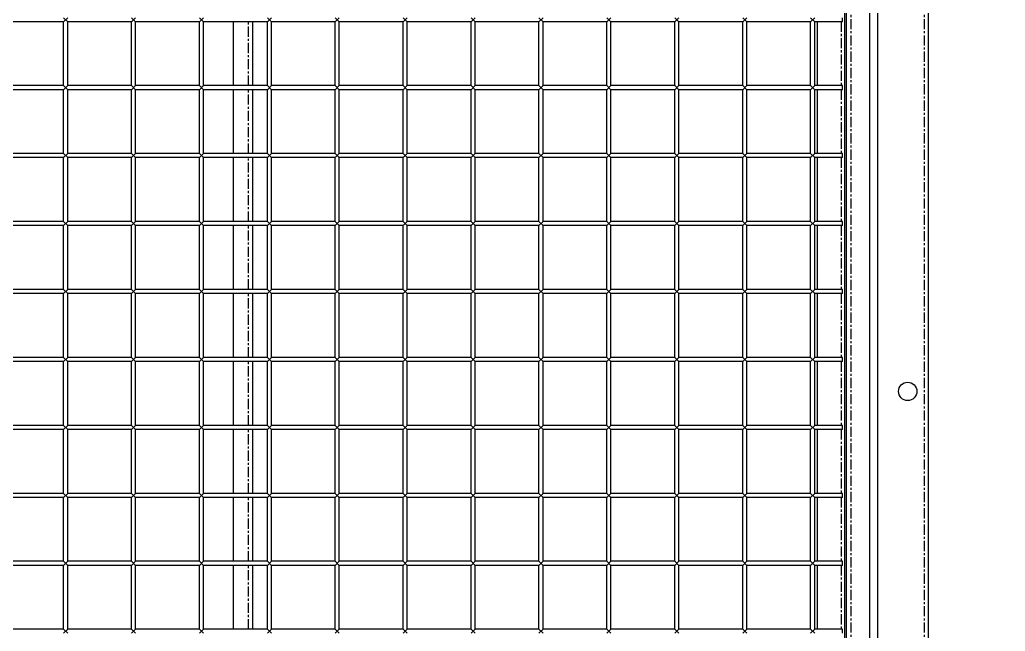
# Model space of a CAD drawing. Header units: millimetres. Extents: x -198529 to 244266, y -64 to 158464.
# Drawn here: x -144187 to -143461, y 109934 to 110384 of the extents above; entities that cross this region are included whole.
import ezdxf

# ---------------------------------------------------------------- set-up
doc = ezdxf.new("R2010")
doc.units = ezdxf.units.MM
doc.linetypes.add('CENTER', pattern=[12, 7.5, -1.5, 1.5, -1.5])
doc.layers.add('0-DCC', color=30, linetype='Continuous')
doc.layers.add('K-CEIL-DCC-RACK', color=10, linetype='Continuous')

# ---------------------------------------------------------------- blocks, each defined once
blk = doc.blocks.new('DCC2850x2600(左)')
at = {"color": 0, "linetype": 'Continuous'}
for p, q in [((50640, -74478.48), (50640, -71878.48)), ((50700, -71878.48), (50700, -74478.48)), ((50638.5, -71930.88), (50638.5, -74426.08)), ((50063.5, -73653.48), (50066.5, -73656.48)), ((50063.5, -73656.48), (50066.5, -73653.48)), ((50113.5, -73653.48), (50116.5, -73656.48)), ((50113.5, -73656.48), (50116.5, -73653.48)), ((50163.5, -73653.48), (50166.5, -73656.48)), ((50163.5, -73656.48), (50166.5, -73653.48)), ((50213.5, -73653.48), (50216.5, -73656.48)), ((50213.5, -73656.48), (50216.5, -73653.48)), ((50263.5, -73653.48), (50266.5, -73656.48)), ((50263.5, -73656.48), (50266.5, -73653.48)), ((50313.5, -73653.48), (50316.5, -73656.48)), ((50313.5, -73656.48), (50316.5, -73653.48)), ((50363.5, -73653.48), (50366.5, -73656.48)), ((50363.5, -73656.48), (50366.5, -73653.48)), ((50413.5, -73653.48), (50416.5, -73656.48)), ((50413.5, -73656.48), (50416.5, -73653.48)), ((50463.5, -73653.48), (50466.5, -73656.48)), ((50463.5, -73656.48), (50466.5, -73653.48)), ((50513.5, -73653.48), (50516.5, -73656.48)), ((50513.5, -73656.48), (50516.5, -73653.48)), ((50563.5, -73653.48), (50566.5, -73656.48)), ((50563.5, -73656.48), (50566.5, -73653.48)), ((50613.5, -73653.48), (50616.5, -73656.48)), ((50613.5, -73656.48), (50616.5, -73653.48)), ((50637, -73656.48), (50637, -73653.48)), ((50063.5, -73656.48), (50016.5, -73656.48)), ((50063.5, -73703.48), (50063.5, -73656.48)), ((50113.5, -73656.48), (50066.5, -73656.48)), ((50066.5, -73703.48), (50066.5, -73656.48)), ((50113.5, -73703.48), (50113.5, -73656.48)), ((50163.5, -73656.48), (50116.5, -73656.48)), ((50116.5, -73703.48), (50116.5, -73656.48)), ((50163.5, -73703.48), (50163.5, -73656.48)), ((50213.5, -73656.48), (50166.5, -73656.48)), ((50166.5, -73703.48), (50166.5, -73656.48)), ((50188.5, -73703.48), (50188.5, -73656.48)), ((50202.5, -73656.48), (50202.5, -73703.48)), ((50213.5, -73703.48), (50213.5, -73656.48)), ((50263.5, -73656.48), (50216.5, -73656.48)), ((50216.5, -73703.48), (50216.5, -73656.48)), ((50263.5, -73703.48), (50263.5, -73656.48)), ((50313.5, -73656.48), (50266.5, -73656.48)), ((50266.5, -73703.48), (50266.5, -73656.48)), ((50313.5, -73703.48), (50313.5, -73656.48)), ((50363.5, -73656.48), (50316.5, -73656.48)), ((50316.5, -73703.48), (50316.5, -73656.48)), ((50363.5, -73703.48), (50363.5, -73656.48)), ((50413.5, -73656.48), (50366.5, -73656.48)), ((50366.5, -73703.48), (50366.5, -73656.48)), ((50413.5, -73703.48), (50413.5, -73656.48)), ((50463.5, -73656.48), (50416.5, -73656.48)), ((50416.5, -73703.48), (50416.5, -73656.48)), ((50463.5, -73703.48), (50463.5, -73656.48)), ((50513.5, -73656.48), (50466.5, -73656.48)), ((50466.5, -73703.48), (50466.5, -73656.48)), ((50513.5, -73703.48), (50513.5, -73656.48)), ((50563.5, -73656.48), (50516.5, -73656.48)), ((50516.5, -73703.48), (50516.5, -73656.48)), ((50563.5, -73703.48), (50563.5, -73656.48)), ((50566.5, -73703.48), (50566.5, -73656.48)), ((50613.5, -73656.48), (50566.5, -73656.48)), ((50613.5, -73703.48), (50613.5, -73656.48)), ((50637, -73656.48), (50616.5, -73656.48)), ((50616.5, -73703.48), (50616.5, -73656.48)), ((50618.5, -73703.48), (50618.5, -73656.48)), ((50063.5, -73703.48), (50016.5, -73703.48)), ((50063.5, -73703.48), (50066.5, -73706.48)), ((50063.5, -73706.48), (50066.5, -73703.48)), ((50113.5, -73703.48), (50066.5, -73703.48)), ((50113.5, -73703.48), (50116.5, -73706.48)), ((50113.5, -73706.48), (50116.5, -73703.48)), ((50163.5, -73703.48), (50116.5, -73703.48)), ((50163.5, -73703.48), (50166.5, -73706.48)), ((50163.5, -73706.48), (50166.5, -73703.48)), ((50213.5, -73703.48), (50166.5, -73703.48)), ((50213.5, -73703.48), (50216.5, -73706.48)), ((50213.5, -73706.48), (50216.5, -73703.48)), ((50263.5, -73703.48), (50216.5, -73703.48)), ((50263.5, -73703.48), (50266.5, -73706.48)), ((50263.5, -73706.48), (50266.5, -73703.48)), ((50313.5, -73703.48), (50266.5, -73703.48)), ((50313.5, -73703.48), (50316.5, -73706.48)), ((50313.5, -73706.48), (50316.5, -73703.48)), ((50363.5, -73703.48), (50316.5, -73703.48)), ((50363.5, -73703.48), (50366.5, -73706.48)), ((50363.5, -73706.48), (50366.5, -73703.48)), ((50413.5, -73703.48), (50366.5, -73703.48)), ((50413.5, -73703.48), (50416.5, -73706.48)), ((50413.5, -73706.48), (50416.5, -73703.48)), ((50463.5, -73703.48), (50416.5, -73703.48)), ((50463.5, -73703.48), (50466.5, -73706.48)), ((50463.5, -73706.48), (50466.5, -73703.48)), ((50513.5, -73703.48), (50466.5, -73703.48)), ((50513.5, -73703.48), (50516.5, -73706.48)), ((50513.5, -73706.48), (50516.5, -73703.48)), ((50563.5, -73703.48), (50516.5, -73703.48)), ((50563.5, -73703.48), (50566.5, -73706.48)), ((50563.5, -73706.48), (50566.5, -73703.48)), ((50613.5, -73703.48), (50566.5, -73703.48)), ((50613.5, -73703.48), (50616.5, -73706.48)), ((50613.5, -73706.48), (50616.5, -73703.48)), ((50637, -73703.48), (50616.5, -73703.48)), ((50637, -73706.48), (50637, -73703.48)), ((50063.5, -73706.48), (50016.5, -73706.48)), ((50063.5, -73753.48), (50063.5, -73706.48)), ((50113.5, -73706.48), (50066.5, -73706.48)), ((50066.5, -73753.48), (50066.5, -73706.48)), ((50113.5, -73753.48), (50113.5, -73706.48)), ((50163.5, -73706.48), (50116.5, -73706.48)), ((50116.5, -73753.48), (50116.5, -73706.48)), ((50163.5, -73753.48), (50163.5, -73706.48)), ((50213.5, -73706.48), (50166.5, -73706.48)), ((50166.5, -73753.48), (50166.5, -73706.48)), ((50188.5, -73753.48), (50188.5, -73706.48)), ((50202.5, -73706.48), (50202.5, -73753.48)), ((50213.5, -73753.48), (50213.5, -73706.48)), ((50263.5, -73706.48), (50216.5, -73706.48)), ((50216.5, -73753.48), (50216.5, -73706.48)), ((50263.5, -73753.48), (50263.5, -73706.48)), ((50313.5, -73706.48), (50266.5, -73706.48)), ((50266.5, -73753.48), (50266.5, -73706.48)), ((50313.5, -73753.48), (50313.5, -73706.48)), ((50363.5, -73706.48), (50316.5, -73706.48)), ((50316.5, -73753.48), (50316.5, -73706.48)), ((50363.5, -73753.48), (50363.5, -73706.48)), ((50413.5, -73706.48), (50366.5, -73706.48)), ((50366.5, -73753.48), (50366.5, -73706.48)), ((50413.5, -73753.48), (50413.5, -73706.48)), ((50463.5, -73706.48), (50416.5, -73706.48)), ((50416.5, -73753.48), (50416.5, -73706.48)), ((50463.5, -73753.48), (50463.5, -73706.48)), ((50513.5, -73706.48), (50466.5, -73706.48)), ((50466.5, -73753.48), (50466.5, -73706.48)), ((50513.5, -73753.48), (50513.5, -73706.48)), ((50563.5, -73706.48), (50516.5, -73706.48)), ((50516.5, -73753.48), (50516.5, -73706.48)), ((50563.5, -73753.48), (50563.5, -73706.48)), ((50566.5, -73753.48), (50566.5, -73706.48)), ((50613.5, -73706.48), (50566.5, -73706.48)), ((50613.5, -73753.48), (50613.5, -73706.48)), ((50637, -73706.48), (50616.5, -73706.48)), ((50616.5, -73753.48), (50616.5, -73706.48)), ((50618.5, -73753.48), (50618.5, -73706.48)), ((50063.5, -73753.48), (50016.5, -73753.48)), ((50063.5, -73756.48), (50016.5, -73756.48)), ((50063.5, -73753.48), (50066.5, -73756.48)), ((50063.5, -73756.48), (50066.5, -73753.48)), ((50063.5, -73803.48), (50063.5, -73756.48)), ((50113.5, -73753.48), (50066.5, -73753.48)), ((50113.5, -73756.48), (50066.5, -73756.48)), ((50066.5, -73803.48), (50066.5, -73756.48)), ((50113.5, -73753.48), (50116.5, -73756.48)), ((50113.5, -73756.48), (50116.5, -73753.48)), ((50113.5, -73803.48), (50113.5, -73756.48)), ((50163.5, -73753.48), (50116.5, -73753.48)), ((50163.5, -73756.48), (50116.5, -73756.48)), ((50116.5, -73803.48), (50116.5, -73756.48)), ((50163.5, -73753.48), (50166.5, -73756.48)), ((50163.5, -73756.48), (50166.5, -73753.48)), ((50163.5, -73803.48), (50163.5, -73756.48)), ((50213.5, -73753.48), (50166.5, -73753.48)), ((50213.5, -73756.48), (50166.5, -73756.48)), ((50166.5, -73803.48), (50166.5, -73756.48)), ((50188.5, -73803.48), (50188.5, -73756.48)), ((50202.5, -73756.48), (50202.5, -73803.48)), ((50213.5, -73753.48), (50216.5, -73756.48)), ((50213.5, -73756.48), (50216.5, -73753.48)), ((50213.5, -73803.48), (50213.5, -73756.48)), ((50263.5, -73753.48), (50216.5, -73753.48)), ((50263.5, -73756.48), (50216.5, -73756.48)), ((50216.5, -73803.48), (50216.5, -73756.48)), ((50263.5, -73753.48), (50266.5, -73756.48)), ((50263.5, -73756.48), (50266.5, -73753.48)), ((50263.5, -73803.48), (50263.5, -73756.48)), ((50313.5, -73753.48), (50266.5, -73753.48)), ((50313.5, -73756.48), (50266.5, -73756.48)), ((50266.5, -73803.48), (50266.5, -73756.48)), ((50313.5, -73753.48), (50316.5, -73756.48)), ((50313.5, -73756.48), (50316.5, -73753.48)), ((50313.5, -73803.48), (50313.5, -73756.48)), ((50363.5, -73753.48), (50316.5, -73753.48)), ((50363.5, -73756.48), (50316.5, -73756.48)), ((50316.5, -73803.48), (50316.5, -73756.48)), ((50363.5, -73753.48), (50366.5, -73756.48)), ((50363.5, -73756.48), (50366.5, -73753.48)), ((50363.5, -73803.48), (50363.5, -73756.48)), ((50413.5, -73753.48), (50366.5, -73753.48)), ((50413.5, -73756.48), (50366.5, -73756.48)), ((50366.5, -73803.48), (50366.5, -73756.48)), ((50413.5, -73753.48), (50416.5, -73756.48)), ((50413.5, -73756.48), (50416.5, -73753.48)), ((50413.5, -73803.48), (50413.5, -73756.48)), ((50463.5, -73753.48), (50416.5, -73753.48)), ((50463.5, -73756.48), (50416.5, -73756.48)), ((50416.5, -73803.48), (50416.5, -73756.48)), ((50463.5, -73753.48), (50466.5, -73756.48)), ((50463.5, -73756.48), (50466.5, -73753.48)), ((50463.5, -73803.48), (50463.5, -73756.48)), ((50513.5, -73753.48), (50466.5, -73753.48)), ((50513.5, -73756.48), (50466.5, -73756.48)), ((50466.5, -73803.48), (50466.5, -73756.48)), ((50513.5, -73753.48), (50516.5, -73756.48)), ((50513.5, -73756.48), (50516.5, -73753.48)), ((50513.5, -73803.48), (50513.5, -73756.48)), ((50563.5, -73753.48), (50516.5, -73753.48)), ((50563.5, -73756.48), (50516.5, -73756.48)), ((50516.5, -73803.48), (50516.5, -73756.48)), ((50563.5, -73753.48), (50566.5, -73756.48)), ((50563.5, -73756.48), (50566.5, -73753.48)), ((50563.5, -73803.48), (50563.5, -73756.48)), ((50613.5, -73753.48), (50566.5, -73753.48)), ((50566.5, -73803.48), (50566.5, -73756.48)), ((50613.5, -73756.48), (50566.5, -73756.48)), ((50613.5, -73753.48), (50616.5, -73756.48)), ((50613.5, -73756.48), (50616.5, -73753.48)), ((50613.5, -73803.48), (50613.5, -73756.48)), ((50637, -73753.48), (50616.5, -73753.48)), ((50637, -73756.48), (50616.5, -73756.48)), ((50616.5, -73803.48), (50616.5, -73756.48)), ((50618.5, -73803.48), (50618.5, -73756.48)), ((50637, -73756.48), (50637, -73753.48)), ((50063.5, -73803.48), (50016.5, -73803.48)), ((50063.5, -73806.48), (50016.5, -73806.48)), ((50063.5, -73803.48), (50066.5, -73806.48)), ((50063.5, -73806.48), (50066.5, -73803.48)), ((50063.5, -73853.48), (50063.5, -73806.48)), ((50113.5, -73803.48), (50066.5, -73803.48)), ((50113.5, -73806.48), (50066.5, -73806.48)), ((50066.5, -73853.48), (50066.5, -73806.48)), ((50113.5, -73803.48), (50116.5, -73806.48)), ((50113.5, -73806.48), (50116.5, -73803.48)), ((50113.5, -73853.48), (50113.5, -73806.48)), ((50163.5, -73803.48), (50116.5, -73803.48)), ((50163.5, -73806.48), (50116.5, -73806.48)), ((50116.5, -73853.48), (50116.5, -73806.48)), ((50163.5, -73803.48), (50166.5, -73806.48)), ((50163.5, -73806.48), (50166.5, -73803.48)), ((50163.5, -73853.48), (50163.5, -73806.48)), ((50213.5, -73803.48), (50166.5, -73803.48)), ((50213.5, -73806.48), (50166.5, -73806.48)), ((50166.5, -73853.48), (50166.5, -73806.48)), ((50188.5, -73853.48), (50188.5, -73806.48)), ((50202.5, -73806.48), (50202.5, -73853.48)), ((50213.5, -73803.48), (50216.5, -73806.48)), ((50213.5, -73806.48), (50216.5, -73803.48)), ((50213.5, -73853.48), (50213.5, -73806.48)), ((50263.5, -73803.48), (50216.5, -73803.48)), ((50263.5, -73806.48), (50216.5, -73806.48)), ((50216.5, -73853.48), (50216.5, -73806.48)), ((50263.5, -73803.48), (50266.5, -73806.48)), ((50263.5, -73806.48), (50266.5, -73803.48)), ((50263.5, -73853.48), (50263.5, -73806.48)), ((50313.5, -73803.48), (50266.5, -73803.48)), ((50313.5, -73806.48), (50266.5, -73806.48)), ((50266.5, -73853.48), (50266.5, -73806.48)), ((50313.5, -73803.48), (50316.5, -73806.48)), ((50313.5, -73806.48), (50316.5, -73803.48)), ((50313.5, -73853.48), (50313.5, -73806.48)), ((50363.5, -73803.48), (50316.5, -73803.48)), ((50363.5, -73806.48), (50316.5, -73806.48)), ((50316.5, -73853.48), (50316.5, -73806.48)), ((50363.5, -73803.48), (50366.5, -73806.48)), ((50363.5, -73806.48), (50366.5, -73803.48)), ((50363.5, -73853.48), (50363.5, -73806.48)), ((50413.5, -73803.48), (50366.5, -73803.48)), ((50413.5, -73806.48), (50366.5, -73806.48)), ((50366.5, -73853.48), (50366.5, -73806.48)), ((50413.5, -73803.48), (50416.5, -73806.48)), ((50413.5, -73806.48), (50416.5, -73803.48)), ((50413.5, -73853.48), (50413.5, -73806.48)), ((50463.5, -73803.48), (50416.5, -73803.48)), ((50463.5, -73806.48), (50416.5, -73806.48)), ((50416.5, -73853.48), (50416.5, -73806.48)), ((50463.5, -73803.48), (50466.5, -73806.48)), ((50463.5, -73806.48), (50466.5, -73803.48)), ((50463.5, -73853.48), (50463.5, -73806.48)), ((50513.5, -73803.48), (50466.5, -73803.48)), ((50513.5, -73806.48), (50466.5, -73806.48)), ((50466.5, -73853.48), (50466.5, -73806.48)), ((50513.5, -73803.48), (50516.5, -73806.48)), ((50513.5, -73806.48), (50516.5, -73803.48)), ((50513.5, -73853.48), (50513.5, -73806.48)), ((50563.5, -73803.48), (50516.5, -73803.48)), ((50563.5, -73806.48), (50516.5, -73806.48)), ((50516.5, -73853.48), (50516.5, -73806.48)), ((50563.5, -73803.48), (50566.5, -73806.48)), ((50563.5, -73806.48), (50566.5, -73803.48)), ((50563.5, -73853.48), (50563.5, -73806.48)), ((50613.5, -73803.48), (50566.5, -73803.48)), ((50566.5, -73853.48), (50566.5, -73806.48)), ((50613.5, -73806.48), (50566.5, -73806.48)), ((50613.5, -73803.48), (50616.5, -73806.48)), ((50613.5, -73806.48), (50616.5, -73803.48)), ((50613.5, -73853.48), (50613.5, -73806.48)), ((50637, -73803.48), (50616.5, -73803.48)), ((50637, -73806.48), (50616.5, -73806.48)), ((50616.5, -73853.48), (50616.5, -73806.48)), ((50618.5, -73853.48), (50618.5, -73806.48)), ((50637, -73806.48), (50637, -73803.48)), ((50063.5, -73853.48), (50016.5, -73853.48)), ((50063.5, -73856.48), (50016.5, -73856.48)), ((50063.5, -73853.48), (50066.5, -73856.48)), ((50063.5, -73856.48), (50066.5, -73853.48)), ((50063.5, -73903.48), (50063.5, -73856.48)), ((50113.5, -73853.48), (50066.5, -73853.48)), ((50113.5, -73856.48), (50066.5, -73856.48)), ((50066.5, -73903.48), (50066.5, -73856.48)), ((50113.5, -73853.48), (50116.5, -73856.48)), ((50113.5, -73856.48), (50116.5, -73853.48)), ((50113.5, -73903.48), (50113.5, -73856.48)), ((50163.5, -73853.48), (50116.5, -73853.48)), ((50163.5, -73856.48), (50116.5, -73856.48)), ((50116.5, -73903.48), (50116.5, -73856.48)), ((50163.5, -73853.48), (50166.5, -73856.48)), ((50163.5, -73856.48), (50166.5, -73853.48)), ((50163.5, -73903.48), (50163.5, -73856.48)), ((50213.5, -73853.48), (50166.5, -73853.48)), ((50213.5, -73856.48), (50166.5, -73856.48)), ((50166.5, -73903.48), (50166.5, -73856.48)), ((50188.5, -73903.48), (50188.5, -73856.48)), ((50202.5, -73856.48), (50202.5, -73903.48)), ((50213.5, -73853.48), (50216.5, -73856.48)), ((50213.5, -73856.48), (50216.5, -73853.48)), ((50213.5, -73903.48), (50213.5, -73856.48)), ((50263.5, -73853.48), (50216.5, -73853.48)), ((50263.5, -73856.48), (50216.5, -73856.48)), ((50216.5, -73903.48), (50216.5, -73856.48)), ((50263.5, -73853.48), (50266.5, -73856.48)), ((50263.5, -73856.48), (50266.5, -73853.48)), ((50263.5, -73903.48), (50263.5, -73856.48)), ((50313.5, -73853.48), (50266.5, -73853.48)), ((50313.5, -73856.48), (50266.5, -73856.48)), ((50266.5, -73903.48), (50266.5, -73856.48)), ((50313.5, -73853.48), (50316.5, -73856.48)), ((50313.5, -73856.48), (50316.5, -73853.48)), ((50313.5, -73903.48), (50313.5, -73856.48)), ((50363.5, -73853.48), (50316.5, -73853.48)), ((50363.5, -73856.48), (50316.5, -73856.48)), ((50316.5, -73903.48), (50316.5, -73856.48)), ((50363.5, -73853.48), (50366.5, -73856.48)), ((50363.5, -73856.48), (50366.5, -73853.48)), ((50363.5, -73903.48), (50363.5, -73856.48)), ((50413.5, -73853.48), (50366.5, -73853.48)), ((50413.5, -73856.48), (50366.5, -73856.48)), ((50366.5, -73903.48), (50366.5, -73856.48)), ((50413.5, -73853.48), (50416.5, -73856.48)), ((50413.5, -73856.48), (50416.5, -73853.48)), ((50413.5, -73903.48), (50413.5, -73856.48)), ((50463.5, -73853.48), (50416.5, -73853.48)), ((50463.5, -73856.48), (50416.5, -73856.48)), ((50416.5, -73903.48), (50416.5, -73856.48)), ((50463.5, -73853.48), (50466.5, -73856.48)), ((50463.5, -73856.48), (50466.5, -73853.48)), ((50463.5, -73903.48), (50463.5, -73856.48)), ((50513.5, -73853.48), (50466.5, -73853.48)), ((50513.5, -73856.48), (50466.5, -73856.48)), ((50466.5, -73903.48), (50466.5, -73856.48)), ((50513.5, -73853.48), (50516.5, -73856.48)), ((50513.5, -73856.48), (50516.5, -73853.48)), ((50513.5, -73903.48), (50513.5, -73856.48)), ((50563.5, -73853.48), (50516.5, -73853.48)), ((50563.5, -73856.48), (50516.5, -73856.48)), ((50516.5, -73903.48), (50516.5, -73856.48)), ((50563.5, -73853.48), (50566.5, -73856.48)), ((50563.5, -73856.48), (50566.5, -73853.48)), ((50563.5, -73903.48), (50563.5, -73856.48)), ((50613.5, -73853.48), (50566.5, -73853.48)), ((50566.5, -73903.48), (50566.5, -73856.48)), ((50613.5, -73856.48), (50566.5, -73856.48)), ((50613.5, -73853.48), (50616.5, -73856.48)), ((50613.5, -73856.48), (50616.5, -73853.48)), ((50613.5, -73903.48), (50613.5, -73856.48)), ((50637, -73853.48), (50616.5, -73853.48)), ((50637, -73856.48), (50616.5, -73856.48)), ((50616.5, -73903.48), (50616.5, -73856.48)), ((50618.5, -73903.48), (50618.5, -73856.48)), ((50637, -73856.48), (50637, -73853.48)), ((50063.5, -73903.48), (50016.5, -73903.48)), ((50063.5, -73906.48), (50016.5, -73906.48)), ((50063.5, -73903.48), (50066.5, -73906.48)), ((50063.5, -73906.48), (50066.5, -73903.48)), ((50063.5, -73953.48), (50063.5, -73906.48)), ((50113.5, -73903.48), (50066.5, -73903.48)), ((50113.5, -73906.48), (50066.5, -73906.48)), ((50066.5, -73953.48), (50066.5, -73906.48)), ((50113.5, -73903.48), (50116.5, -73906.48)), ((50113.5, -73906.48), (50116.5, -73903.48)), ((50113.5, -73953.48), (50113.5, -73906.48)), ((50163.5, -73903.48), (50116.5, -73903.48)), ((50163.5, -73906.48), (50116.5, -73906.48)), ((50116.5, -73953.48), (50116.5, -73906.48)), ((50163.5, -73903.48), (50166.5, -73906.48)), ((50163.5, -73906.48), (50166.5, -73903.48)), ((50163.5, -73953.48), (50163.5, -73906.48)), ((50213.5, -73903.48), (50166.5, -73903.48)), ((50213.5, -73906.48), (50166.5, -73906.48)), ((50166.5, -73953.48), (50166.5, -73906.48)), ((50188.5, -73953.48), (50188.5, -73906.48)), ((50202.5, -73906.48), (50202.5, -73953.48)), ((50213.5, -73903.48), (50216.5, -73906.48)), ((50213.5, -73906.48), (50216.5, -73903.48)), ((50213.5, -73953.48), (50213.5, -73906.48)), ((50263.5, -73903.48), (50216.5, -73903.48)), ((50263.5, -73906.48), (50216.5, -73906.48)), ((50216.5, -73953.48), (50216.5, -73906.48)), ((50263.5, -73903.48), (50266.5, -73906.48)), ((50263.5, -73906.48), (50266.5, -73903.48)), ((50263.5, -73953.48), (50263.5, -73906.48)), ((50313.5, -73903.48), (50266.5, -73903.48)), ((50313.5, -73906.48), (50266.5, -73906.48)), ((50266.5, -73953.48), (50266.5, -73906.48)), ((50313.5, -73903.48), (50316.5, -73906.48)), ((50313.5, -73906.48), (50316.5, -73903.48)), ((50313.5, -73953.48), (50313.5, -73906.48)), ((50363.5, -73903.48), (50316.5, -73903.48)), ((50363.5, -73906.48), (50316.5, -73906.48)), ((50316.5, -73953.48), (50316.5, -73906.48)), ((50363.5, -73903.48), (50366.5, -73906.48)), ((50363.5, -73906.48), (50366.5, -73903.48)), ((50363.5, -73953.48), (50363.5, -73906.48)), ((50413.5, -73903.48), (50366.5, -73903.48)), ((50413.5, -73906.48), (50366.5, -73906.48)), ((50366.5, -73953.48), (50366.5, -73906.48)), ((50413.5, -73903.48), (50416.5, -73906.48)), ((50413.5, -73906.48), (50416.5, -73903.48)), ((50413.5, -73953.48), (50413.5, -73906.48)), ((50463.5, -73903.48), (50416.5, -73903.48)), ((50463.5, -73906.48), (50416.5, -73906.48)), ((50416.5, -73953.48), (50416.5, -73906.48)), ((50463.5, -73903.48), (50466.5, -73906.48)), ((50463.5, -73906.48), (50466.5, -73903.48)), ((50463.5, -73953.48), (50463.5, -73906.48)), ((50513.5, -73903.48), (50466.5, -73903.48)), ((50513.5, -73906.48), (50466.5, -73906.48)), ((50466.5, -73953.48), (50466.5, -73906.48)), ((50513.5, -73903.48), (50516.5, -73906.48)), ((50513.5, -73906.48), (50516.5, -73903.48)), ((50513.5, -73953.48), (50513.5, -73906.48)), ((50563.5, -73903.48), (50516.5, -73903.48)), ((50563.5, -73906.48), (50516.5, -73906.48)), ((50516.5, -73953.48), (50516.5, -73906.48)), ((50563.5, -73903.48), (50566.5, -73906.48)), ((50563.5, -73906.48), (50566.5, -73903.48)), ((50563.5, -73953.48), (50563.5, -73906.48)), ((50613.5, -73903.48), (50566.5, -73903.48)), ((50566.5, -73953.48), (50566.5, -73906.48)), ((50613.5, -73906.48), (50566.5, -73906.48)), ((50613.5, -73903.48), (50616.5, -73906.48)), ((50613.5, -73906.48), (50616.5, -73903.48)), ((50613.5, -73953.48), (50613.5, -73906.48)), ((50637, -73903.48), (50616.5, -73903.48)), ((50637, -73906.48), (50616.5, -73906.48)), ((50616.5, -73953.48), (50616.5, -73906.48)), ((50618.5, -73953.48), (50618.5, -73906.48)), ((50637, -73906.48), (50637, -73903.48)), ((50063.5, -73953.48), (50016.5, -73953.48)), ((50063.5, -73956.48), (50016.5, -73956.48)), ((50063.5, -73953.48), (50066.5, -73956.48)), ((50063.5, -73956.48), (50066.5, -73953.48)), ((50063.5, -74003.48), (50063.5, -73956.48)), ((50113.5, -73953.48), (50066.5, -73953.48)), ((50113.5, -73956.48), (50066.5, -73956.48)), ((50066.5, -74003.48), (50066.5, -73956.48)), ((50113.5, -73953.48), (50116.5, -73956.48)), ((50113.5, -73956.48), (50116.5, -73953.48)), ((50113.5, -74003.48), (50113.5, -73956.48)), ((50163.5, -73953.48), (50116.5, -73953.48)), ((50163.5, -73956.48), (50116.5, -73956.48)), ((50116.5, -74003.48), (50116.5, -73956.48)), ((50163.5, -73953.48), (50166.5, -73956.48)), ((50163.5, -73956.48), (50166.5, -73953.48)), ((50163.5, -74003.48), (50163.5, -73956.48)), ((50213.5, -73953.48), (50166.5, -73953.48)), ((50213.5, -73956.48), (50166.5, -73956.48)), ((50166.5, -74003.48), (50166.5, -73956.48)), ((50188.5, -74003.48), (50188.5, -73956.48)), ((50202.5, -73956.48), (50202.5, -74003.48)), ((50213.5, -73953.48), (50216.5, -73956.48)), ((50213.5, -73956.48), (50216.5, -73953.48)), ((50213.5, -74003.48), (50213.5, -73956.48)), ((50263.5, -73953.48), (50216.5, -73953.48)), ((50263.5, -73956.48), (50216.5, -73956.48)), ((50216.5, -74003.48), (50216.5, -73956.48)), ((50263.5, -73953.48), (50266.5, -73956.48)), ((50263.5, -73956.48), (50266.5, -73953.48)), ((50263.5, -74003.48), (50263.5, -73956.48)), ((50313.5, -73953.48), (50266.5, -73953.48)), ((50313.5, -73956.48), (50266.5, -73956.48)), ((50266.5, -74003.48), (50266.5, -73956.48)), ((50313.5, -73953.48), (50316.5, -73956.48)), ((50313.5, -73956.48), (50316.5, -73953.48)), ((50313.5, -74003.48), (50313.5, -73956.48)), ((50363.5, -73953.48), (50316.5, -73953.48)), ((50363.5, -73956.48), (50316.5, -73956.48)), ((50316.5, -74003.48), (50316.5, -73956.48)), ((50363.5, -73953.48), (50366.5, -73956.48)), ((50363.5, -73956.48), (50366.5, -73953.48)), ((50363.5, -74003.48), (50363.5, -73956.48)), ((50413.5, -73953.48), (50366.5, -73953.48)), ((50413.5, -73956.48), (50366.5, -73956.48)), ((50366.5, -74003.48), (50366.5, -73956.48)), ((50413.5, -73953.48), (50416.5, -73956.48)), ((50413.5, -73956.48), (50416.5, -73953.48)), ((50413.5, -74003.48), (50413.5, -73956.48)), ((50463.5, -73953.48), (50416.5, -73953.48)), ((50463.5, -73956.48), (50416.5, -73956.48)), ((50416.5, -74003.48), (50416.5, -73956.48)), ((50463.5, -73953.48), (50466.5, -73956.48)), ((50463.5, -73956.48), (50466.5, -73953.48)), ((50463.5, -74003.48), (50463.5, -73956.48)), ((50513.5, -73953.48), (50466.5, -73953.48)), ((50513.5, -73956.48), (50466.5, -73956.48)), ((50466.5, -74003.48), (50466.5, -73956.48)), ((50513.5, -73953.48), (50516.5, -73956.48)), ((50513.5, -73956.48), (50516.5, -73953.48)), ((50513.5, -74003.48), (50513.5, -73956.48)), ((50563.5, -73953.48), (50516.5, -73953.48)), ((50563.5, -73956.48), (50516.5, -73956.48)), ((50516.5, -74003.48), (50516.5, -73956.48)), ((50563.5, -73953.48), (50566.5, -73956.48)), ((50563.5, -73956.48), (50566.5, -73953.48)), ((50563.5, -74003.48), (50563.5, -73956.48)), ((50613.5, -73953.48), (50566.5, -73953.48)), ((50566.5, -74003.48), (50566.5, -73956.48)), ((50613.5, -73956.48), (50566.5, -73956.48)), ((50613.5, -73953.48), (50616.5, -73956.48)), ((50613.5, -73956.48), (50616.5, -73953.48)), ((50613.5, -74003.48), (50613.5, -73956.48)), ((50637, -73953.48), (50616.5, -73953.48)), ((50637, -73956.48), (50616.5, -73956.48)), ((50616.5, -74003.48), (50616.5, -73956.48)), ((50618.5, -74003.48), (50618.5, -73956.48)), ((50637, -73956.48), (50637, -73953.48)), ((50063.5, -74003.48), (50016.5, -74003.48)), ((50063.5, -74006.48), (50016.5, -74006.48)), ((50063.5, -74003.48), (50066.5, -74006.48)), ((50063.5, -74006.48), (50066.5, -74003.48)), ((50063.5, -74053.48), (50063.5, -74006.48)), ((50113.5, -74003.48), (50066.5, -74003.48)), ((50113.5, -74006.48), (50066.5, -74006.48)), ((50066.5, -74053.48), (50066.5, -74006.48)), ((50113.5, -74003.48), (50116.5, -74006.48)), ((50113.5, -74006.48), (50116.5, -74003.48)), ((50113.5, -74053.48), (50113.5, -74006.48)), ((50163.5, -74003.48), (50116.5, -74003.48)), ((50163.5, -74006.48), (50116.5, -74006.48)), ((50116.5, -74053.48), (50116.5, -74006.48)), ((50163.5, -74003.48), (50166.5, -74006.48)), ((50163.5, -74006.48), (50166.5, -74003.48)), ((50163.5, -74053.48), (50163.5, -74006.48)), ((50213.5, -74003.48), (50166.5, -74003.48)), ((50213.5, -74006.48), (50166.5, -74006.48)), ((50166.5, -74053.48), (50166.5, -74006.48)), ((50188.5, -74053.48), (50188.5, -74006.48)), ((50202.5, -74006.48), (50202.5, -74053.48)), ((50213.5, -74003.48), (50216.5, -74006.48)), ((50213.5, -74006.48), (50216.5, -74003.48)), ((50213.5, -74053.48), (50213.5, -74006.48)), ((50263.5, -74003.48), (50216.5, -74003.48)), ((50263.5, -74006.48), (50216.5, -74006.48)), ((50216.5, -74053.48), (50216.5, -74006.48)), ((50263.5, -74003.48), (50266.5, -74006.48)), ((50263.5, -74006.48), (50266.5, -74003.48)), ((50263.5, -74053.48), (50263.5, -74006.48)), ((50313.5, -74003.48), (50266.5, -74003.48)), ((50313.5, -74006.48), (50266.5, -74006.48)), ((50266.5, -74053.48), (50266.5, -74006.48)), ((50313.5, -74003.48), (50316.5, -74006.48)), ((50313.5, -74006.48), (50316.5, -74003.48)), ((50313.5, -74053.48), (50313.5, -74006.48)), ((50363.5, -74003.48), (50316.5, -74003.48)), ((50363.5, -74006.48), (50316.5, -74006.48)), ((50316.5, -74053.48), (50316.5, -74006.48)), ((50363.5, -74003.48), (50366.5, -74006.48)), ((50363.5, -74006.48), (50366.5, -74003.48)), ((50363.5, -74053.48), (50363.5, -74006.48)), ((50413.5, -74003.48), (50366.5, -74003.48)), ((50413.5, -74006.48), (50366.5, -74006.48)), ((50366.5, -74053.48), (50366.5, -74006.48)), ((50413.5, -74003.48), (50416.5, -74006.48)), ((50413.5, -74006.48), (50416.5, -74003.48)), ((50413.5, -74053.48), (50413.5, -74006.48)), ((50463.5, -74003.48), (50416.5, -74003.48)), ((50463.5, -74006.48), (50416.5, -74006.48)), ((50416.5, -74053.48), (50416.5, -74006.48)), ((50463.5, -74003.48), (50466.5, -74006.48)), ((50463.5, -74006.48), (50466.5, -74003.48)), ((50463.5, -74053.48), (50463.5, -74006.48)), ((50513.5, -74003.48), (50466.5, -74003.48)), ((50513.5, -74006.48), (50466.5, -74006.48)), ((50466.5, -74053.48), (50466.5, -74006.48)), ((50513.5, -74003.48), (50516.5, -74006.48)), ((50513.5, -74006.48), (50516.5, -74003.48)), ((50513.5, -74053.48), (50513.5, -74006.48)), ((50563.5, -74003.48), (50516.5, -74003.48)), ((50563.5, -74006.48), (50516.5, -74006.48)), ((50516.5, -74053.48), (50516.5, -74006.48)), ((50563.5, -74003.48), (50566.5, -74006.48)), ((50563.5, -74006.48), (50566.5, -74003.48)), ((50563.5, -74053.48), (50563.5, -74006.48)), ((50613.5, -74003.48), (50566.5, -74003.48)), ((50566.5, -74053.48), (50566.5, -74006.48)), ((50613.5, -74006.48), (50566.5, -74006.48)), ((50613.5, -74003.48), (50616.5, -74006.48)), ((50613.5, -74006.48), (50616.5, -74003.48)), ((50613.5, -74053.48), (50613.5, -74006.48)), ((50637, -74003.48), (50616.5, -74003.48)), ((50637, -74006.48), (50616.5, -74006.48)), ((50616.5, -74053.48), (50616.5, -74006.48)), ((50618.5, -74053.48), (50618.5, -74006.48)), ((50637, -74006.48), (50637, -74003.48)), ((50063.5, -74053.48), (50016.5, -74053.48)), ((50063.5, -74053.48), (50066.5, -74056.48)), ((50063.5, -74056.48), (50066.5, -74053.48)), ((50113.5, -74053.48), (50066.5, -74053.48)), ((50113.5, -74053.48), (50116.5, -74056.48)), ((50113.5, -74056.48), (50116.5, -74053.48)), ((50163.5, -74053.48), (50116.5, -74053.48)), ((50163.5, -74053.48), (50166.5, -74056.48)), ((50163.5, -74056.48), (50166.5, -74053.48)), ((50213.5, -74053.48), (50166.5, -74053.48)), ((50213.5, -74053.48), (50216.5, -74056.48)), ((50213.5, -74056.48), (50216.5, -74053.48)), ((50263.5, -74053.48), (50216.5, -74053.48)), ((50263.5, -74053.48), (50266.5, -74056.48)), ((50263.5, -74056.48), (50266.5, -74053.48)), ((50313.5, -74053.48), (50266.5, -74053.48)), ((50313.5, -74053.48), (50316.5, -74056.48)), ((50313.5, -74056.48), (50316.5, -74053.48)), ((50363.5, -74053.48), (50316.5, -74053.48)), ((50363.5, -74053.48), (50366.5, -74056.48)), ((50363.5, -74056.48), (50366.5, -74053.48)), ((50413.5, -74053.48), (50366.5, -74053.48)), ((50413.5, -74053.48), (50416.5, -74056.48)), ((50413.5, -74056.48), (50416.5, -74053.48)), ((50463.5, -74053.48), (50416.5, -74053.48)), ((50463.5, -74053.48), (50466.5, -74056.48)), ((50463.5, -74056.48), (50466.5, -74053.48)), ((50513.5, -74053.48), (50466.5, -74053.48)), ((50513.5, -74053.48), (50516.5, -74056.48)), ((50513.5, -74056.48), (50516.5, -74053.48)), ((50563.5, -74053.48), (50516.5, -74053.48)), ((50563.5, -74053.48), (50566.5, -74056.48)), ((50563.5, -74056.48), (50566.5, -74053.48)), ((50613.5, -74053.48), (50566.5, -74053.48)), ((50613.5, -74053.48), (50616.5, -74056.48)), ((50613.5, -74056.48), (50616.5, -74053.48)), ((50637, -74053.48), (50616.5, -74053.48)), ((50637, -74056.48), (50637, -74053.48)), ((50063.5, -74056.48), (50016.5, -74056.48)), ((50063.5, -74103.48), (50063.5, -74056.48)), ((50113.5, -74056.48), (50066.5, -74056.48)), ((50066.5, -74103.48), (50066.5, -74056.48)), ((50113.5, -74103.48), (50113.5, -74056.48)), ((50163.5, -74056.48), (50116.5, -74056.48)), ((50116.5, -74103.48), (50116.5, -74056.48)), ((50163.5, -74103.48), (50163.5, -74056.48)), ((50213.5, -74056.48), (50166.5, -74056.48)), ((50166.5, -74103.48), (50166.5, -74056.48)), ((50188.5, -74103.48), (50188.5, -74056.48)), ((50202.5, -74056.48), (50202.5, -74103.48)), ((50213.5, -74103.48), (50213.5, -74056.48)), ((50263.5, -74056.48), (50216.5, -74056.48)), ((50216.5, -74103.48), (50216.5, -74056.48)), ((50263.5, -74103.48), (50263.5, -74056.48)), ((50313.5, -74056.48), (50266.5, -74056.48)), ((50266.5, -74103.48), (50266.5, -74056.48)), ((50313.5, -74103.48), (50313.5, -74056.48)), ((50363.5, -74056.48), (50316.5, -74056.48)), ((50316.5, -74103.48), (50316.5, -74056.48)), ((50363.5, -74103.48), (50363.5, -74056.48)), ((50413.5, -74056.48), (50366.5, -74056.48)), ((50366.5, -74103.48), (50366.5, -74056.48)), ((50413.5, -74103.48), (50413.5, -74056.48)), ((50463.5, -74056.48), (50416.5, -74056.48)), ((50416.5, -74103.48), (50416.5, -74056.48)), ((50463.5, -74103.48), (50463.5, -74056.48)), ((50513.5, -74056.48), (50466.5, -74056.48)), ((50466.5, -74103.48), (50466.5, -74056.48)), ((50513.5, -74103.48), (50513.5, -74056.48)), ((50563.5, -74056.48), (50516.5, -74056.48)), ((50516.5, -74103.48), (50516.5, -74056.48)), ((50563.5, -74103.48), (50563.5, -74056.48)), ((50566.5, -74103.48), (50566.5, -74056.48)), ((50613.5, -74056.48), (50566.5, -74056.48)), ((50613.5, -74103.48), (50613.5, -74056.48)), ((50637, -74056.48), (50616.5, -74056.48)), ((50616.5, -74103.48), (50616.5, -74056.48)), ((50618.5, -74103.48), (50618.5, -74056.48)), ((50063.5, -74103.48), (50016.5, -74103.48)), ((50063.5, -74103.48), (50066.5, -74106.48)), ((50063.5, -74106.48), (50066.5, -74103.48)), ((50113.5, -74103.48), (50066.5, -74103.48)), ((50113.5, -74103.48), (50116.5, -74106.48)), ((50113.5, -74106.48), (50116.5, -74103.48)), ((50163.5, -74103.48), (50116.5, -74103.48)), ((50163.5, -74103.48), (50166.5, -74106.48)), ((50163.5, -74106.48), (50166.5, -74103.48)), ((50213.5, -74103.48), (50166.5, -74103.48)), ((50213.5, -74103.48), (50216.5, -74106.48)), ((50213.5, -74106.48), (50216.5, -74103.48)), ((50263.5, -74103.48), (50216.5, -74103.48)), ((50263.5, -74103.48), (50266.5, -74106.48)), ((50263.5, -74106.48), (50266.5, -74103.48)), ((50313.5, -74103.48), (50266.5, -74103.48)), ((50313.5, -74103.48), (50316.5, -74106.48)), ((50313.5, -74106.48), (50316.5, -74103.48)), ((50363.5, -74103.48), (50316.5, -74103.48)), ((50363.5, -74103.48), (50366.5, -74106.48)), ((50363.5, -74106.48), (50366.5, -74103.48)), ((50413.5, -74103.48), (50366.5, -74103.48)), ((50413.5, -74103.48), (50416.5, -74106.48)), ((50413.5, -74106.48), (50416.5, -74103.48)), ((50463.5, -74103.48), (50416.5, -74103.48)), ((50463.5, -74103.48), (50466.5, -74106.48)), ((50463.5, -74106.48), (50466.5, -74103.48)), ((50513.5, -74103.48), (50466.5, -74103.48)), ((50513.5, -74103.48), (50516.5, -74106.48)), ((50513.5, -74106.48), (50516.5, -74103.48)), ((50563.5, -74103.48), (50516.5, -74103.48)), ((50563.5, -74103.48), (50566.5, -74106.48)), ((50563.5, -74106.48), (50566.5, -74103.48)), ((50613.5, -74103.48), (50566.5, -74103.48)), ((50613.5, -74103.48), (50616.5, -74106.48)), ((50613.5, -74106.48), (50616.5, -74103.48)), ((50637, -74103.48), (50616.5, -74103.48)), ((50637, -74106.48), (50637, -74103.48))]:
    blk.add_line(p, q, dxfattribs=at)
at = {"color": 0, "linetype": 'CENTER'}
for p, q in [((50643, -71878.48), (50643, -74478.48)), ((50697, -71878.48), (50697, -74478.48)), ((50199.5, -73703.48), (50199.5, -73656.48)), ((50636, -73656.48), (50636, -73703.48)), ((50199.5, -73753.48), (50199.5, -73706.48)), ((50636, -73706.48), (50636, -73753.48)), ((50199.5, -73803.48), (50199.5, -73756.48)), ((50636, -73756.48), (50636, -73803.48)), ((50199.5, -73853.48), (50199.5, -73806.48)), ((50636, -73806.48), (50636, -73853.48)), ((50199.5, -73903.48), (50199.5, -73856.48)), ((50636, -73856.48), (50636, -73903.48)), ((50199.5, -73953.48), (50199.5, -73906.48)), ((50636, -73906.48), (50636, -73953.48)), ((50199.5, -74003.48), (50199.5, -73956.48)), ((50636, -73956.48), (50636, -74003.48)), ((50199.5, -74053.48), (50199.5, -74006.48)), ((50636, -74006.48), (50636, -74053.48)), ((50199.5, -74103.48), (50199.5, -74056.48)), ((50636, -74056.48), (50636, -74103.48))]:
    blk.add_line(p, q, dxfattribs=at)
at = {"color": 0, "linetype": 'Continuous'}
blk.add_circle((50685, -73928.48), 6.75, dxfattribs=at)

msp = doc.modelspace()

# ---------------------------------------------------------------- linework, layer by layer
at = {"layer": 'K-CEIL-DCC-RACK'}
for points in [[(-143561.16, 106859.53), (-143361.16, 106859.53), (-143361.16, 112290.01), (-143561.16, 112290.01)], [(-143555.16, 106859.53), (-143367.16, 106859.53), (-143367.16, 112290.01), (-143555.16, 112290.01)]]:
    msp.add_lwpolyline(points, close=True, dxfattribs=at)

# ---------------------------------------------------------------- block references
at = {"layer": '0-DCC'}
msp.add_blockref('DCC2850x2600(左)', (-194217.97, 184038.49), dxfattribs=at)

doc.saveas('drawing.dxf')
